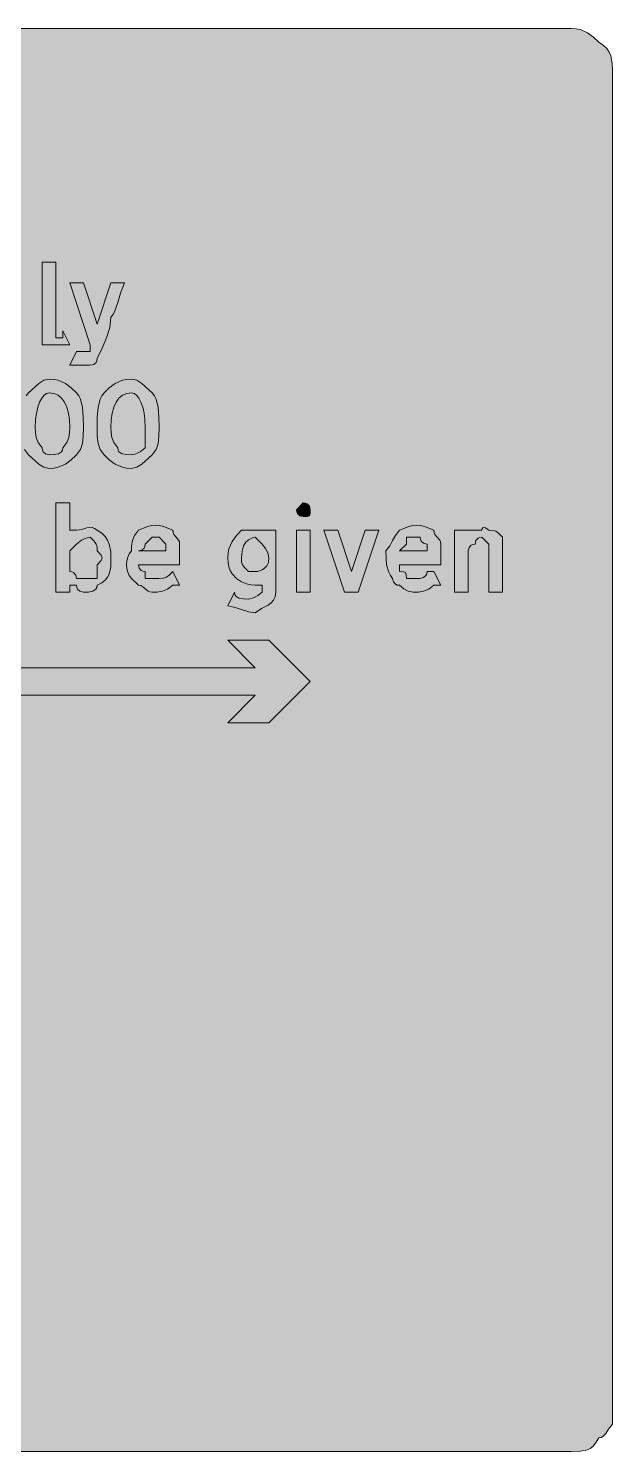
# Model space of a CAD drawing. Header units: metres. Extents: x 10 to 558, y 11 to 260.
# Drawn here: x 456.1 to 558.1, y 11.3 to 259.7 of the extents above; entities that cross this region are included whole.
import ezdxf

# ---------------------------------------------------------------- set-up
doc = ezdxf.new("R2010")
doc.units = ezdxf.units.M
for name, color, linetype, true_color in [('FILL_BLUE_0000FF', 7, 'Continuous', 0x0000ff), ('FILL_WHITE_FFFFFF', 7, 'Continuous', 0xffffff), ('STROKE_WHITE_FFFFFF', 7, 'Continuous', 0xffffff)]:
    doc.layers.add(name, color=color, linetype=linetype, true_color=true_color)

msp = doc.modelspace()

# ---------------------------------------------------------------- hatches: boundary and pattern name
at = {"layer": 'FILL_BLUE_0000FF', "true_color": 0x0000ff}
h = msp.add_hatch(color=7, dxfattribs=at)
h.dxf.hatch_style = 1
h.paths.add_polyline_path([(551.8, 259.63), (552.54, 259.47), (553.8, 258.93), (554.83, 258.16), (555.75, 257.28), (556.54, 256.78), (557.14, 256.19), (557.56, 255.55), (557.85, 254.88), (558.11, 253.57), (558.15, 252.48), (558.15, 18.48), (558.15, 16.08), (557.44, 15.2), (556.95, 14.43), (556.46, 13.89), (556.15, 13.73), (555.75, 13.68), (555.3, 12.89), (554.83, 12.29), (554.34, 11.87), (553.8, 11.58), (552.54, 11.32), (550.95, 11.28), (16.95, 11.28), (13.35, 11.28), (13.3, 11.68), (13.14, 11.99), (12.6, 12.48), (11.83, 12.97), (10.95, 13.68), (10.26, 14.6), (9.9, 15.63), (9.77, 16.89), (9.75, 18.48), (9.75, 252.48), (9.75, 254.88), (9.8, 255.28), (9.94, 255.59), (10.35, 256.08), (10.76, 256.57), (10.9, 256.88), (10.95, 257.28), (11.83, 257.47), (12.6, 257.88), (13.35, 258.48), (14.25, 258.67), (15.15, 259.08), (16.05, 259.49), (16.95, 259.68), (550.95, 259.68), (551.8, 259.63)])
at = {"layer": 'FILL_WHITE_FFFFFF', "true_color": 0xffffff}
h = msp.add_hatch(color=7, dxfattribs=at)
h.dxf.hatch_style = 1
h.paths.add_polyline_path([(458.55, 218.88), (460.95, 218.88), (460.95, 206.88), (460.95, 205.68), (462.15, 205.68), (462.15, 206.88), (463.35, 204.48), (460.95, 204.48), (459.75, 204.48), (458.55, 204.48), (458.55, 206.88), (458.55, 218.88)])
h = msp.add_hatch(color=7, dxfattribs=at)
h.dxf.hatch_style = 1
h.paths.add_polyline_path([(466.95, 204.48), (463.35, 215.28), (465.75, 215.28), (468.15, 208.08), (470.55, 215.28), (472.95, 215.28), (472.24, 213.5), (471.75, 211.83), (471.26, 210.39), (470.95, 209.78), (470.55, 209.28), (470.34, 207.48), (469.8, 205.68), (469.03, 203.88), (468.15, 202.08), (468.1, 201.68), (467.96, 201.39), (467.55, 201.03), (466.95, 200.88), (465.75, 200.88), (463.35, 200.88), (464.55, 203.28), (465.75, 203.28), (466.95, 203.28), (466.95, 204.48)])
h = msp.add_hatch(color=7, dxfattribs=at)
h.dxf.hatch_style = 1
h.paths.add_polyline_path([(455.1, 193.53), (455.46, 194.97), (455.75, 195.58), (456.15, 196.08), (457.95, 197.73), (458.85, 198.27), (459.75, 198.48), (460.6, 198.43), (461.34, 198.27), (462.6, 197.73), (463.63, 196.96), (464.55, 196.08), (464.95, 195.58), (465.24, 194.97), (465.6, 193.53), (465.73, 191.86), (465.75, 190.08), (465.73, 188.49), (465.6, 187.23), (465.24, 186.2), (464.55, 185.28), (463.63, 184.4), (462.6, 183.63), (461.34, 183.09), (460.6, 182.93), (459.75, 182.88), (458.85, 183.09), (457.95, 183.63), (456.15, 185.28), (455.46, 186.2), (455.1, 187.23), (454.97, 188.49), (454.95, 190.08), (454.97, 191.86), (455.1, 193.53)])
h.paths.add_polyline_path([(461.4, 185.43), (461.94, 185.79), (462.1, 186.08), (462.15, 186.48), (462.84, 187.38), (463.2, 188.28), (463.33, 189.18), (463.35, 190.08), (463.29, 191.37), (463.12, 192.54), (462.84, 193.56), (462.45, 194.43), (461.94, 195.13), (461.32, 195.65), (460.59, 195.97), (459.75, 196.08), (459.3, 195.97), (458.87, 195.65), (458.46, 195.13), (458.1, 194.43), (457.79, 193.56), (457.56, 192.54), (457.4, 191.37), (457.35, 190.08), (457.37, 189.18), (457.5, 188.28), (457.86, 187.38), (458.55, 186.48), (458.6, 186.08), (458.74, 185.79), (459.15, 185.43), (459.75, 185.28), (460.63, 185.3), (461.4, 185.43)], flags=16)
h = msp.add_hatch(color=7, dxfattribs=at)
h.dxf.hatch_style = 1
h.paths.add_polyline_path([(468.3, 193.53), (468.66, 194.97), (468.95, 195.58), (469.35, 196.08), (470.27, 196.96), (471.3, 197.73), (472.56, 198.27), (473.3, 198.43), (474.15, 198.48), (475.05, 198.27), (475.95, 197.73), (477.75, 196.08), (478.15, 195.58), (478.44, 194.97), (478.8, 193.53), (478.93, 191.86), (478.95, 190.08), (478.93, 188.49), (478.8, 187.23), (478.44, 186.2), (477.75, 185.28), (475.95, 183.63), (475.05, 183.09), (474.15, 182.88), (473.3, 182.93), (472.56, 183.09), (471.3, 183.63), (470.27, 184.4), (469.35, 185.28), (468.66, 186.2), (468.3, 187.23), (468.17, 188.49), (468.15, 190.08), (468.17, 191.86), (468.3, 193.53)])
h.paths.add_polyline_path([(475.67, 185.79), (476.55, 186.48), (476.55, 190.08), (476.5, 191.37), (476.34, 192.54), (476.11, 193.56), (475.8, 194.43), (475.44, 195.13), (475.03, 195.65), (474.6, 195.97), (474.15, 196.08), (473.31, 195.97), (472.58, 195.65), (471.96, 195.13), (471.45, 194.43), (471.06, 193.56), (470.78, 192.54), (470.61, 191.37), (470.55, 190.08), (470.57, 189.18), (470.7, 188.28), (471.06, 187.38), (471.75, 186.48), (471.8, 186.08), (471.96, 185.79), (472.5, 185.43), (473.27, 185.3), (474.15, 185.28), (474.9, 185.43), (475.67, 185.79)], flags=16)
h = msp.add_hatch(color=7, dxfattribs=at)
h.dxf.hatch_style = 1
h.paths.add_polyline_path([(466.35, 172.53), (467.25, 172.59), (467.7, 172.42), (468.15, 172.08), (468.94, 171.58), (469.54, 170.99), (469.96, 170.35), (470.25, 169.68), (470.51, 168.37), (470.55, 167.28), (470.51, 165.69), (470.25, 164.43), (469.96, 163.89), (469.54, 163.4), (468.94, 162.93), (468.15, 162.48), (468.1, 162.08), (467.94, 161.79), (467.4, 161.43), (466.63, 161.3), (465.75, 161.28), (465.15, 161.43), (464.74, 161.79), (464.6, 162.08), (464.55, 162.48), (463.35, 162.48), (463.35, 161.28), (460.95, 161.28), (460.95, 176.88), (463.35, 176.88), (463.35, 172.08), (464.55, 172.08), (465.45, 172.25), (466.35, 172.53)])
h.paths.add_polyline_path([(468.15, 166.08), (468.82, 166.79), (469.05, 167.28), (468.82, 167.77), (468.15, 168.48), (468.13, 169.19), (468, 169.68), (467.64, 170.17), (466.95, 170.88), (466.2, 170.73), (465.43, 170.37), (464.55, 169.68), (463.35, 168.48), (463.35, 166.08), (463.35, 164.88), (463.75, 164.83), (464.04, 164.69), (464.4, 164.28), (464.55, 163.68), (466.95, 163.68), (468.15, 163.68), (468.15, 166.08)], flags=16)
h = msp.add_hatch(color=7, dxfattribs=at)
h.dxf.hatch_style = 1
h.paths.add_polyline_path([(505.33, 174.99), (505.2, 174.63), (504.84, 174.5), (504.15, 174.48), (503.55, 174.63), (503.14, 174.99), (503, 175.28), (502.95, 175.68), (504.15, 176.88), (504.55, 176.83), (504.84, 176.69), (505.2, 176.28), (505.35, 175.68), (505.33, 174.99)])
h = msp.add_hatch(color=7, dxfattribs=at)
h.dxf.hatch_style = 1
h.paths.add_polyline_path([(477.04, 161.47), (476.55, 161.88), (476.06, 162.29), (475.75, 162.43), (475.35, 162.48), (474.15, 163.68), (473.76, 164.18), (473.48, 164.77), (473.31, 165.41), (473.25, 166.08), (473.31, 166.75), (473.48, 167.39), (473.76, 167.98), (474.15, 168.48), (474.17, 169.38), (474.3, 170.28), (474.66, 171.18), (475.35, 172.08), (476.96, 172.75), (477.67, 172.92), (478.35, 172.98), (479.03, 172.92), (479.74, 172.75), (481.35, 172.08), (481.4, 171.68), (481.54, 171.37), (481.95, 170.88), (482.36, 170.39), (482.5, 170.08), (482.55, 169.68), (482.55, 166.08), (475.35, 166.08), (475.5, 165.48), (475.86, 165.07), (476.15, 164.93), (476.55, 164.88), (476.55, 163.68), (478.95, 163.68), (479.66, 163.7), (480.15, 163.83), (480.64, 164.19), (481.35, 164.88), (482.55, 162.48), (481.35, 162.48), (480.45, 161.79), (479.55, 161.43), (478.65, 161.3), (477.75, 161.28), (477.35, 161.33), (477.04, 161.47)])
h.paths.add_polyline_path([(480.15, 169.68), (478.95, 170.88), (477.75, 170.88), (476.55, 169.68), (476.5, 169.28), (476.36, 168.99), (475.95, 168.63), (475.35, 168.48), (480.15, 168.48), (480.15, 169.68)], flags=16)
h = msp.add_hatch(color=7, dxfattribs=at)
h.dxf.hatch_style = 1
h.paths.add_polyline_path([(499.24, 160.49), (498.96, 159.87), (498.53, 159.4), (498, 159.03), (496.82, 158.41), (495.75, 157.68), (494.66, 157.87), (493.35, 158.28), (492.04, 158.69), (490.95, 158.88), (492.15, 161.28), (492.2, 160.88), (492.36, 160.59), (492.9, 160.23), (493.67, 160.1), (494.55, 160.08), (495.43, 160.27), (496.2, 160.68), (496.95, 161.28), (496.95, 162.48), (495.75, 162.48), (495, 162.55), (494.23, 162.73), (493.35, 163.08), (492.47, 163.65), (491.7, 164.5), (491.39, 165.05), (491.16, 165.7), (491, 166.44), (490.95, 167.28), (491, 168.13), (491.16, 168.87), (491.7, 170.13), (492.47, 171.16), (493.35, 172.08), (495.75, 172.08), (496.95, 172.08), (498.15, 172.08), (499.35, 172.08), (499.35, 161.28), (499.24, 160.49)])
h.paths.add_polyline_path([(494.55, 170.43), (494.11, 170), (493.72, 169.36), (493.45, 168.47), (493.35, 167.28), (493.37, 166.57), (493.5, 166.08), (493.86, 165.59), (494.55, 164.88), (495.75, 164.88), (496.13, 164.92), (496.95, 165.18), (497.39, 165.47), (497.77, 165.89), (498.05, 166.49), (498.15, 167.28), (497.96, 168.16), (497.55, 168.93), (496.95, 169.68), (495.75, 170.88), (495.37, 170.82), (494.55, 170.43)], flags=16)
h = msp.add_hatch(color=7, dxfattribs=at)
h.dxf.hatch_style = 1
h.paths.add_polyline_path([(502.95, 161.28), (502.95, 172.08), (505.35, 172.08), (505.35, 161.28), (502.95, 161.28)])
h = msp.add_hatch(color=7, dxfattribs=at)
h.dxf.hatch_style = 1
h.paths.add_polyline_path([(517.35, 172.08), (513.75, 161.28), (511.35, 161.28), (507.75, 172.08), (510.15, 172.08), (512.55, 164.88), (514.95, 172.08), (517.35, 172.08)])
h = msp.add_hatch(color=7, dxfattribs=at)
h.dxf.hatch_style = 1
h.paths.add_polyline_path([(521.7, 161.88), (520.95, 162.48), (520.55, 162.53), (520.26, 162.67), (519.9, 163.08), (519.75, 163.68), (519.35, 164.18), (519.06, 164.77), (518.7, 166.08), (518.55, 168.48), (519.26, 169.38), (519.75, 170.28), (520.24, 171.18), (520.95, 172.08), (522.56, 172.75), (523.27, 172.92), (523.95, 172.98), (524.63, 172.92), (525.34, 172.75), (526.95, 172.08), (527, 171.68), (527.14, 171.37), (527.55, 170.88), (527.96, 170.39), (528.1, 170.08), (528.15, 169.68), (528.15, 166.08), (520.95, 166.08), (520.95, 164.88), (521.64, 164.86), (522, 164.73), (522.13, 164.37), (522.15, 163.68), (524.55, 163.68), (525.15, 163.83), (525.56, 164.19), (525.7, 164.48), (525.75, 164.88), (526.95, 164.88), (528.15, 162.48), (526.95, 162.48), (526.05, 161.79), (525.15, 161.43), (524.25, 161.3), (523.35, 161.28), (522.47, 161.47), (521.7, 161.88)])
h.paths.add_polyline_path([(525.75, 169.68), (525.15, 169.83), (524.74, 170.19), (524.6, 170.48), (524.55, 170.88), (522.15, 170.88), (522.15, 169.68), (520.95, 168.48), (525.75, 168.48), (525.75, 169.68)], flags=16)
h = msp.add_hatch(color=7, dxfattribs=at)
h.dxf.hatch_style = 1
h.paths.add_polyline_path([(534.95, 170.83), (534.66, 170.69), (534.3, 170.28), (534.15, 169.68), (533.75, 169.63), (533.46, 169.49), (533.1, 169.08), (532.95, 168.48), (532.95, 161.28), (530.55, 161.28), (530.55, 172.08), (532.95, 172.08), (535.35, 172.08), (535.4, 172.42), (535.54, 172.59), (535.95, 172.53), (536.55, 172.08), (537.26, 172.06), (537.75, 171.93), (538.24, 171.57), (538.95, 170.88), (538.95, 169.68), (538.95, 161.28), (536.55, 161.28), (536.55, 168.48), (536.55, 169.68), (535.35, 170.88), (534.95, 170.83)])
h = msp.add_hatch(color=7, dxfattribs=at)
h.dxf.hatch_style = 1
h.paths.add_polyline_path([(495.75, 148.08), (490.95, 152.88), (498.15, 152.88), (505.35, 145.68), (498.15, 138.48), (490.95, 138.48), (495.75, 143.28), (62.55, 143.28), (62.55, 148.08), (495.75, 148.08)])

# ---------------------------------------------------------------- linework, layer by layer
at = {"layer": 'FILL_BLUE_0000FF', "lineweight": 0, "true_color": 0x0000ff}
msp.add_lwpolyline([(16.95, 259.68), (550.95, 259.68), (551.8, 259.63), (552.54, 259.47), (553.8, 258.93), (554.83, 258.16), (555.75, 257.28), (556.54, 256.78), (557.14, 256.19), (557.56, 255.55), (557.85, 254.88), (558.11, 253.57), (558.15, 252.48), (558.15, 18.48), (558.15, 16.08), (557.44, 15.2), (556.95, 14.43), (556.46, 13.89), (556.15, 13.73), (555.75, 13.68), (555.3, 12.89), (554.83, 12.29), (554.34, 11.87), (553.8, 11.58), (552.54, 11.32), (550.95, 11.28), (16.95, 11.28)], dxfattribs=at)
at = {"layer": 'FILL_WHITE_FFFFFF', "lineweight": 0, "true_color": 0xffffff}
for points in [[(458.55, 218.88), (460.95, 218.88), (460.95, 206.88), (460.95, 205.68), (462.15, 205.68), (462.15, 206.88), (463.35, 204.48), (460.95, 204.48), (459.75, 204.48), (458.55, 204.48), (458.55, 206.88)], [(466.95, 204.48), (463.35, 215.28), (465.75, 215.28), (468.15, 208.08), (470.55, 215.28), (472.95, 215.28), (472.24, 213.5), (471.75, 211.83), (471.26, 210.39), (470.95, 209.78), (470.55, 209.28), (470.34, 207.48), (469.8, 205.68), (469.03, 203.88), (468.15, 202.08), (468.1, 201.68), (467.96, 201.39), (467.55, 201.03), (466.95, 200.88), (465.75, 200.88), (463.35, 200.88), (464.55, 203.28), (465.75, 203.28), (466.95, 203.28)], [(468.3, 193.53), (468.66, 194.97), (468.95, 195.58), (469.35, 196.08), (470.27, 196.96), (471.3, 197.73), (472.56, 198.27), (473.3, 198.43), (474.15, 198.48), (475.05, 198.27), (475.95, 197.73), (477.75, 196.08), (478.15, 195.58), (478.44, 194.97), (478.8, 193.53), (478.93, 191.86), (478.95, 190.08), (478.93, 188.49), (478.8, 187.23), (478.44, 186.2), (477.75, 185.28), (475.95, 183.63), (475.05, 183.09), (474.15, 182.88), (473.3, 182.93), (472.56, 183.09), (471.3, 183.63), (470.27, 184.4), (469.35, 185.28), (468.66, 186.2), (468.3, 187.23), (468.17, 188.49), (468.15, 190.08), (468.17, 191.86)], [(461.4, 185.43), (461.94, 185.79), (462.1, 186.08), (462.15, 186.48), (462.84, 187.38), (463.2, 188.28), (463.33, 189.18), (463.35, 190.08), (463.29, 191.37), (463.12, 192.54), (462.84, 193.56), (462.45, 194.43), (461.94, 195.13), (461.32, 195.65), (460.59, 195.97), (459.75, 196.08), (459.3, 195.97), (458.87, 195.65), (458.46, 195.13), (458.1, 194.43), (457.79, 193.56), (457.56, 192.54), (457.4, 191.37), (457.35, 190.08), (457.37, 189.18), (457.5, 188.28), (457.86, 187.38), (458.55, 186.48), (458.6, 186.08), (458.74, 185.79), (459.15, 185.43), (459.75, 185.28), (460.63, 185.3)], [(475.67, 185.79), (476.55, 186.48), (476.55, 190.08), (476.5, 191.37), (476.34, 192.54), (476.11, 193.56), (475.8, 194.43), (475.44, 195.13), (475.03, 195.65), (474.6, 195.97), (474.15, 196.08), (473.31, 195.97), (472.58, 195.65), (471.96, 195.13), (471.45, 194.43), (471.06, 193.56), (470.78, 192.54), (470.61, 191.37), (470.55, 190.08), (470.57, 189.18), (470.7, 188.28), (471.06, 187.38), (471.75, 186.48), (471.8, 186.08), (471.96, 185.79), (472.5, 185.43), (473.27, 185.3), (474.15, 185.28), (474.9, 185.43)], [(466.35, 172.53), (467.25, 172.59), (467.7, 172.42), (468.15, 172.08), (468.94, 171.58), (469.54, 170.99), (469.96, 170.35), (470.25, 169.68), (470.51, 168.37), (470.55, 167.28), (470.51, 165.69), (470.25, 164.43), (469.96, 163.89), (469.54, 163.4), (468.94, 162.93), (468.15, 162.48), (468.1, 162.08), (467.94, 161.79), (467.4, 161.43), (466.63, 161.3), (465.75, 161.28), (465.15, 161.43), (464.74, 161.79), (464.6, 162.08), (464.55, 162.48), (463.35, 162.48), (463.35, 161.28), (460.95, 161.28), (460.95, 176.88), (463.35, 176.88), (463.35, 172.08), (464.55, 172.08), (465.45, 172.25)], [(505.33, 174.99), (505.2, 174.63), (504.84, 174.5), (504.15, 174.48), (503.55, 174.63), (503.14, 174.99), (503, 175.28), (502.95, 175.68), (504.15, 176.88), (504.55, 176.83), (504.84, 176.69), (505.2, 176.28), (505.35, 175.68)], [(477.04, 161.47), (476.55, 161.88), (476.06, 162.29), (475.75, 162.43), (475.35, 162.48), (474.15, 163.68), (473.76, 164.18), (473.48, 164.77), (473.31, 165.41), (473.25, 166.08), (473.31, 166.75), (473.48, 167.39), (473.76, 167.98), (474.15, 168.48), (474.17, 169.38), (474.3, 170.28), (474.66, 171.18), (475.35, 172.08), (476.96, 172.75), (477.67, 172.92), (478.35, 172.98), (479.03, 172.92), (479.74, 172.75), (481.35, 172.08), (481.4, 171.68), (481.54, 171.37), (481.95, 170.88), (482.36, 170.39), (482.5, 170.08), (482.55, 169.68), (482.55, 166.08), (475.35, 166.08), (475.5, 165.48), (475.86, 165.07), (476.15, 164.93), (476.55, 164.88), (476.55, 163.68), (478.95, 163.68), (479.66, 163.7), (480.15, 163.83), (480.64, 164.19), (481.35, 164.88), (482.55, 162.48), (481.35, 162.48), (480.45, 161.79), (479.55, 161.43), (478.65, 161.3), (477.75, 161.28), (477.35, 161.33)], [(499.24, 160.49), (498.96, 159.87), (498.53, 159.4), (498, 159.03), (496.82, 158.41), (495.75, 157.68), (494.66, 157.87), (493.35, 158.28), (492.04, 158.69), (490.95, 158.88), (492.15, 161.28), (492.2, 160.88), (492.36, 160.59), (492.9, 160.23), (493.67, 160.1), (494.55, 160.08), (495.43, 160.27), (496.2, 160.68), (496.95, 161.28), (496.95, 162.48), (495.75, 162.48), (495, 162.55), (494.23, 162.73), (493.35, 163.08), (492.47, 163.65), (491.7, 164.5), (491.39, 165.05), (491.16, 165.7), (491, 166.44), (490.95, 167.28), (491, 168.13), (491.16, 168.87), (491.7, 170.13), (492.47, 171.16), (493.35, 172.08), (495.75, 172.08), (496.95, 172.08), (498.15, 172.08), (499.35, 172.08), (499.35, 161.28)], [(502.95, 161.28), (502.95, 172.08), (505.35, 172.08), (505.35, 161.28)], [(517.35, 172.08), (513.75, 161.28), (511.35, 161.28), (507.75, 172.08), (510.15, 172.08), (512.55, 164.88), (514.95, 172.08)], [(521.7, 161.88), (520.95, 162.48), (520.55, 162.53), (520.26, 162.67), (519.9, 163.08), (519.75, 163.68), (519.35, 164.18), (519.06, 164.77), (518.7, 166.08), (518.55, 168.48), (519.26, 169.38), (519.75, 170.28), (520.24, 171.18), (520.95, 172.08), (522.56, 172.75), (523.27, 172.92), (523.95, 172.98), (524.63, 172.92), (525.34, 172.75), (526.95, 172.08), (527, 171.68), (527.14, 171.37), (527.55, 170.88), (527.96, 170.39), (528.1, 170.08), (528.15, 169.68), (528.15, 166.08), (520.95, 166.08), (520.95, 164.88), (521.64, 164.86), (522, 164.73), (522.13, 164.37), (522.15, 163.68), (524.55, 163.68), (525.15, 163.83), (525.56, 164.19), (525.7, 164.48), (525.75, 164.88), (526.95, 164.88), (528.15, 162.48), (526.95, 162.48), (526.05, 161.79), (525.15, 161.43), (524.25, 161.3), (523.35, 161.28), (522.47, 161.47)], [(534.95, 170.83), (534.66, 170.69), (534.3, 170.28), (534.15, 169.68), (533.75, 169.63), (533.46, 169.49), (533.1, 169.08), (532.95, 168.48), (532.95, 161.28), (530.55, 161.28), (530.55, 172.08), (532.95, 172.08), (535.35, 172.08), (535.4, 172.42), (535.54, 172.59), (535.95, 172.53), (536.55, 172.08), (537.26, 172.06), (537.75, 171.93), (538.24, 171.57), (538.95, 170.88), (538.95, 169.68), (538.95, 161.28), (536.55, 161.28), (536.55, 168.48), (536.55, 169.68), (535.35, 170.88)], [(468.15, 166.08), (468.82, 166.79), (469.05, 167.28), (468.82, 167.77), (468.15, 168.48), (468.13, 169.19), (468, 169.68), (467.64, 170.17), (466.95, 170.88), (466.2, 170.73), (465.43, 170.37), (464.55, 169.68), (463.35, 168.48), (463.35, 166.08), (463.35, 164.88), (463.75, 164.83), (464.04, 164.69), (464.4, 164.28), (464.55, 163.68), (466.95, 163.68), (468.15, 163.68)], [(480.15, 169.68), (478.95, 170.88), (477.75, 170.88), (476.55, 169.68), (476.5, 169.28), (476.36, 168.99), (475.95, 168.63), (475.35, 168.48), (480.15, 168.48)], [(494.55, 170.43), (494.11, 170), (493.72, 169.36), (493.45, 168.47), (493.35, 167.28), (493.37, 166.57), (493.5, 166.08), (493.86, 165.59), (494.55, 164.88), (495.75, 164.88), (496.13, 164.92), (496.95, 165.18), (497.39, 165.47), (497.77, 165.89), (498.05, 166.49), (498.15, 167.28), (497.96, 168.16), (497.55, 168.93), (496.95, 169.68), (495.75, 170.88), (495.37, 170.82)], [(525.75, 169.68), (525.15, 169.83), (524.74, 170.19), (524.6, 170.48), (524.55, 170.88), (522.15, 170.88), (522.15, 169.68), (520.95, 168.48), (525.75, 168.48)], [(495.75, 148.08), (490.95, 152.88), (498.15, 152.88), (505.35, 145.68), (498.15, 138.48), (490.95, 138.48), (495.75, 143.28), (62.55, 143.28), (62.55, 148.08)]]:
    msp.add_lwpolyline(points, close=True, dxfattribs=at)
msp.add_lwpolyline([(455.75, 195.58), (456.15, 196.08), (457.95, 197.73), (458.85, 198.27), (459.75, 198.48), (460.6, 198.43), (461.34, 198.27), (462.6, 197.73), (463.63, 196.96), (464.55, 196.08), (464.95, 195.58), (465.24, 194.97), (465.6, 193.53), (465.73, 191.86), (465.75, 190.08), (465.73, 188.49), (465.6, 187.23), (465.24, 186.2), (464.55, 185.28), (463.63, 184.4), (462.6, 183.63), (461.34, 183.09), (460.6, 182.93), (459.75, 182.88), (458.85, 183.09), (457.95, 183.63), (456.15, 185.28), (455.46, 186.2)], dxfattribs=at)
at = {"layer": 'STROKE_WHITE_FFFFFF', "lineweight": 0, "true_color": 0xffffff}
msp.add_lwpolyline([(471.95, 191.92), (471.95, 191.92)], dxfattribs=at)
msp.add_lwpolyline([(471.95, 191.92), (471.95, 191.92)], dxfattribs=at)
msp.add_lwpolyline([(471.95, 191.92), (471.95, 191.92)], dxfattribs=at)
msp.add_lwpolyline([(471.95, 191.92), (471.95, 191.92)], dxfattribs=at)
msp.add_lwpolyline([(471.95, 191.92), (471.95, 191.92)], dxfattribs=at)
msp.add_lwpolyline([(471.95, 191.92), (471.95, 191.92)], dxfattribs=at)

doc.saveas('drawing.dxf')
